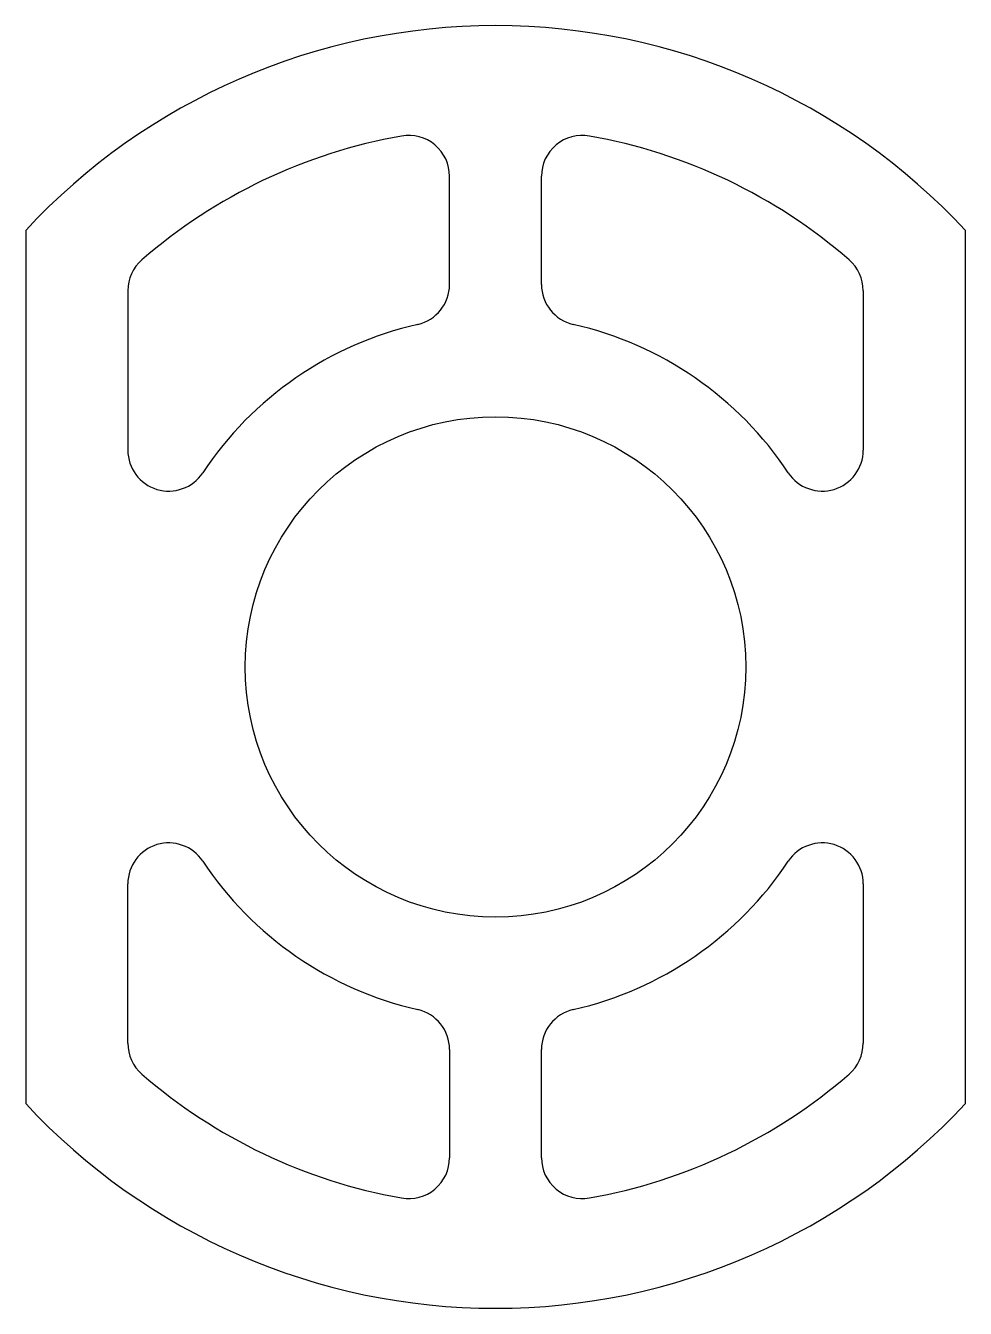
# Model space of a CAD drawing. Extents: x 551.6 to 574.6, y 476.7 to 508.1.
import ezdxf

# ---------------------------------------------------------------- set-up
doc = ezdxf.new("R2010")
doc.units = 0
doc.layers.get('0').update_dxf_attribs({"linetype": 'CONTINUOUS'})

msp = doc.modelspace()

# ---------------------------------------------------------------- linework, layer by layer
at = {"color": 0}
for p, q in [((561.976, 501.728), (561.976, 504.379)), ((564.226, 501.728), (564.226, 504.379)), ((551.601, 503.054), (551.601, 481.677)), ((574.601, 481.677), (574.601, 503.054)), ((554.101, 501.577), (554.101, 497.672)), ((572.101, 501.577), (572.101, 497.672)), ((554.101, 483.155), (554.101, 487.059)), ((572.101, 487.059), (572.101, 483.155)), ((561.976, 483.004), (561.976, 480.352)), ((564.226, 480.352), (564.226, 483.004))]:
    msp.add_line(p, q, dxfattribs=at)
msp.add_circle((563.101, 492.366), 6.125, dxfattribs=at)
for centre, radius, start, end in [((563.101, 492.366), 15.7, 42.905, 137.095), ((563.101, 492.366), 13.2, 100.031, 130.9756), ((560.976, 504.379), 1, 0, 100.031), ((565.226, 504.379), 1, 79.969, 180), ((563.101, 492.366), 13.2, 49.0244, 79.969), ((555.101, 501.577), 1, 130.9756, 180), ((571.101, 501.577), 1, 0, 49.0244), ((560.976, 501.728), 1, 282.7886, 360), ((565.226, 501.728), 1, 180, 257.2114), ((563.101, 492.366), 8.6, 102.7886, 146.4427), ((563.101, 492.366), 8.6, 33.5573, 77.2114), ((555.101, 497.672), 1, 180, 326.4427), ((571.101, 497.672), 1, 213.5573, 0), ((555.101, 487.059), 1, 33.5573, 180), ((571.101, 487.059), 1, 0, 146.4427), ((563.101, 492.366), 8.6, 213.5573, 257.2114), ((563.101, 492.366), 8.6, 282.7886, 326.4427), ((560.976, 483.004), 1, 0, 77.2114), ((565.226, 483.004), 1, 102.7886, 180), ((555.101, 483.155), 1, 180, 229.0244), ((571.101, 483.155), 1, 310.9756, 0), ((563.101, 492.366), 13.2, 229.0244, 259.969), ((563.101, 492.366), 13.2, 280.031, 310.9756), ((563.101, 492.366), 15.7, 222.905, 317.095), ((560.976, 480.352), 1, 259.969, 0), ((565.226, 480.352), 1, 180, 280.031)]:
    msp.add_arc(centre, radius, start, end, dxfattribs=at)

doc.saveas('drawing.dxf')
